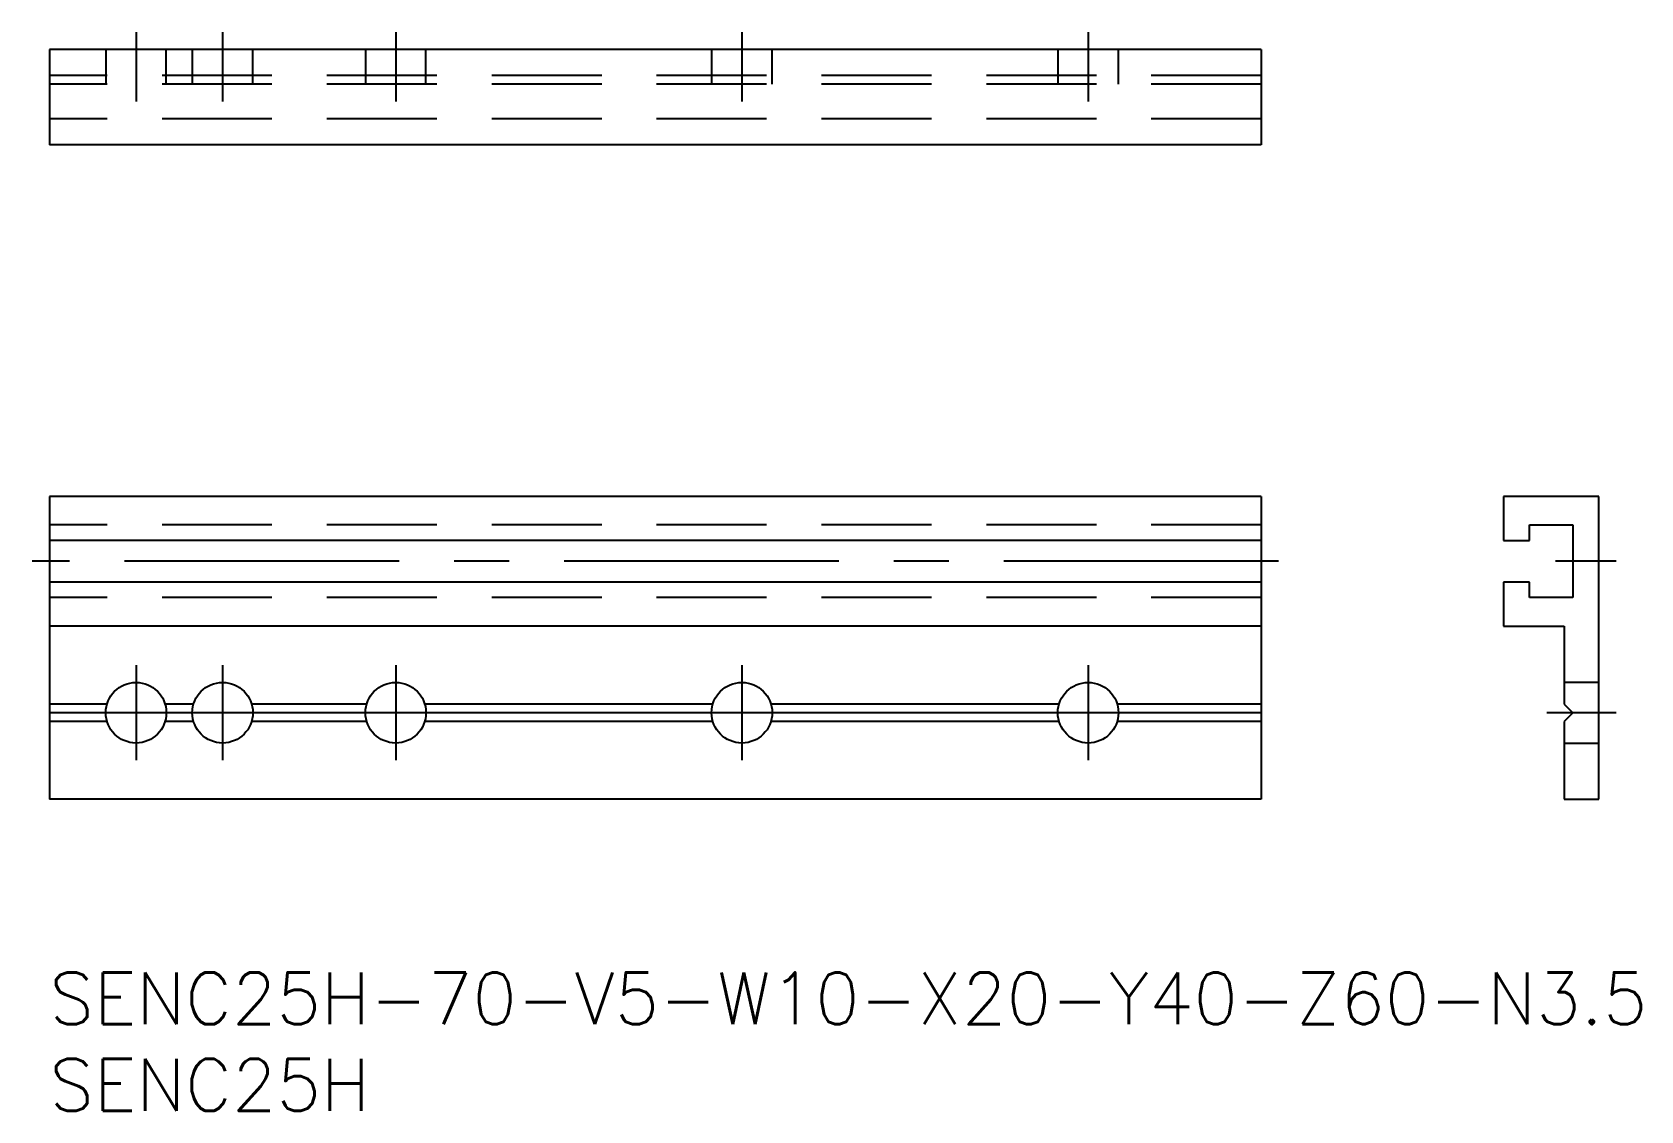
# Model space of a CAD drawing. Extents: x -1 to 91.9, y -8 to 54.3.
import ezdxf

# ---------------------------------------------------------------- set-up
doc = ezdxf.new("R2010")
doc.units = 0
doc.header["$LTSCALE"] = 0.5
doc.linetypes.add('CENTER', pattern=[50.8, 31.75, -6.35, 6.35, -6.35])
doc.linetypes.add('DASHED', pattern=[19.05, 12.7, -6.35])
for name, color, linetype in [('MSM_CENTER', 1, 'CENTER'), ('MSM_CONTINUOUS', 7, 'CONTINUOUS'), ('MSM_DASHED', 4, 'DASHED'), ('MSM_PART_NUMBER', 7, 'CONTINUOUS')]:
    doc.layers.add(name, color=color, linetype=linetype)
doc.styles.get("Standard").update_dxf_attribs({"font": 'txt.shx', "height": 1, "bigfont": 'bigfont.shx'})

# ---------------------------------------------------------------- blocks, each defined once
blk = doc.blocks.new('*U37')
at = {"layer": 'MSM_PART_NUMBER'}
blk.add_text('SENC25H-70-V5-W10-X20-Y40-Z60-N3.5', height=3, dxfattribs=at).set_placement((0, -3))
blk = doc.blocks.new('*U38')
at = {"layer": 'MSM_PART_NUMBER'}
blk.add_text('SENC25H', height=3, dxfattribs=at).set_placement((0, -8))

msp = doc.modelspace()

# ---------------------------------------------------------------- linework, layer by layer
at = {"layer": 'MSM_CENTER'}
for p, q in [((5, 54.319), (5, 50.319)), ((10, 54.319), (10, 50.319)), ((20, 54.319), (20, 50.319)), ((40, 54.319), (40, 50.319)), ((60, 54.319), (60, 50.319)), ((71, 23.75), (-1, 23.75)), ((90.504, 23.75), (87.004, 23.75)), ((5, 17.75), (5, 12.25)), ((10, 17.75), (10, 12.25)), ((20, 17.75), (20, 12.25)), ((40, 17.75), (40, 12.25)), ((60, 17.75), (60, 12.25)), ((12.75, 15), (2.25, 15)), ((22.75, 15), (17.25, 15)), ((42.75, 15), (37.25, 15)), ((62.75, 15), (57.25, 15)), ((90.504, 15), (86.504, 15))]:
    msp.add_line(p, q, dxfattribs=at)
at = {"layer": 'MSM_CONTINUOUS'}
for p, q in [((0, 53.319), (0, 47.819)), ((70, 53.319), (0, 53.319)), ((70, 53.319), (70, 47.819)), ((70, 47.819), (0, 47.819)), ((0, 27.5), (0, 10)), ((70, 27.5), (0, 27.5)), ((70, 27.5), (70, 10)), ((89.504, 27.5), (84.004, 27.5)), ((84.004, 27.5), (84.004, 24.95)), ((89.504, 10), (89.504, 27.5)), ((85.504, 24.95), (85.504, 25.85)), ((85.504, 25.85), (88.004, 25.85)), ((88.004, 25.85), (88.004, 21.65)), ((70, 24.95), (0, 24.95)), ((84.004, 24.95), (85.504, 24.95)), ((70, 22.55), (0, 22.55)), ((85.504, 22.55), (84.004, 22.55)), ((84.004, 22.55), (84.004, 20)), ((85.504, 21.65), (85.504, 22.55)), ((88.004, 21.65), (85.504, 21.65)), ((70, 20), (0, 20)), ((84.004, 20), (87.504, 20)), ((87.504, 20), (87.504, 15.5)), ((3.323, 15.5), (0, 15.5)), ((3.25, 15), (0, 15)), ((8.323, 15.5), (6.677, 15.5)), ((18.323, 15.5), (11.677, 15.5)), ((18.25, 15), (11.75, 15)), ((38.323, 15.5), (21.677, 15.5)), ((38.25, 15), (21.75, 15)), ((58.323, 15.5), (41.677, 15.5)), ((58.25, 15), (41.75, 15)), ((70, 15.5), (61.677, 15.5)), ((70, 15), (61.75, 15)), ((87.504, 15.5), (88.004, 15)), ((88.004, 15), (87.504, 14.5)), ((3.323, 14.5), (0, 14.5)), ((8.323, 14.5), (6.677, 14.5)), ((18.323, 14.5), (11.677, 14.5)), ((38.323, 14.5), (21.677, 14.5)), ((58.323, 14.5), (41.677, 14.5)), ((70, 14.5), (61.677, 14.5)), ((87.504, 14.5), (87.504, 10)), ((70, 10), (0, 10)), ((87.504, 10), (89.504, 10))]:
    msp.add_line(p, q, dxfattribs=at)
for centre in [(5, 15), (10, 15), (20, 15), (40, 15), (60, 15)]:
    msp.add_circle(centre, 1.75, dxfattribs=at)
at = {"layer": 'MSM_DASHED'}
for p, q in [((3.25, 53.319), (3.25, 51.319)), ((6.75, 51.319), (6.75, 53.319)), ((8.25, 53.319), (8.25, 51.319)), ((11.75, 51.319), (11.75, 53.319)), ((18.25, 53.319), (18.25, 51.319)), ((21.75, 51.319), (21.75, 53.319)), ((38.25, 53.319), (38.25, 51.319)), ((41.75, 51.319), (41.75, 53.319)), ((58.25, 53.319), (58.25, 51.319)), ((61.75, 51.319), (61.75, 53.319)), ((70, 51.819), (0, 51.819)), ((70, 51.319), (0, 51.319)), ((70, 49.319), (0, 49.319)), ((70, 25.85), (0, 25.85)), ((70, 21.65), (0, 21.65)), ((89.504, 16.75), (87.504, 16.75)), ((87.504, 13.25), (89.504, 13.25))]:
    msp.add_line(p, q, dxfattribs=at)

# ---------------------------------------------------------------- block references
at = {"layer": 'MSM_CONTINUOUS'}
for name in ['*U37', '*U38']:
    msp.add_blockref(name, (0, 0), dxfattribs=at)

doc.saveas('drawing.dxf')
